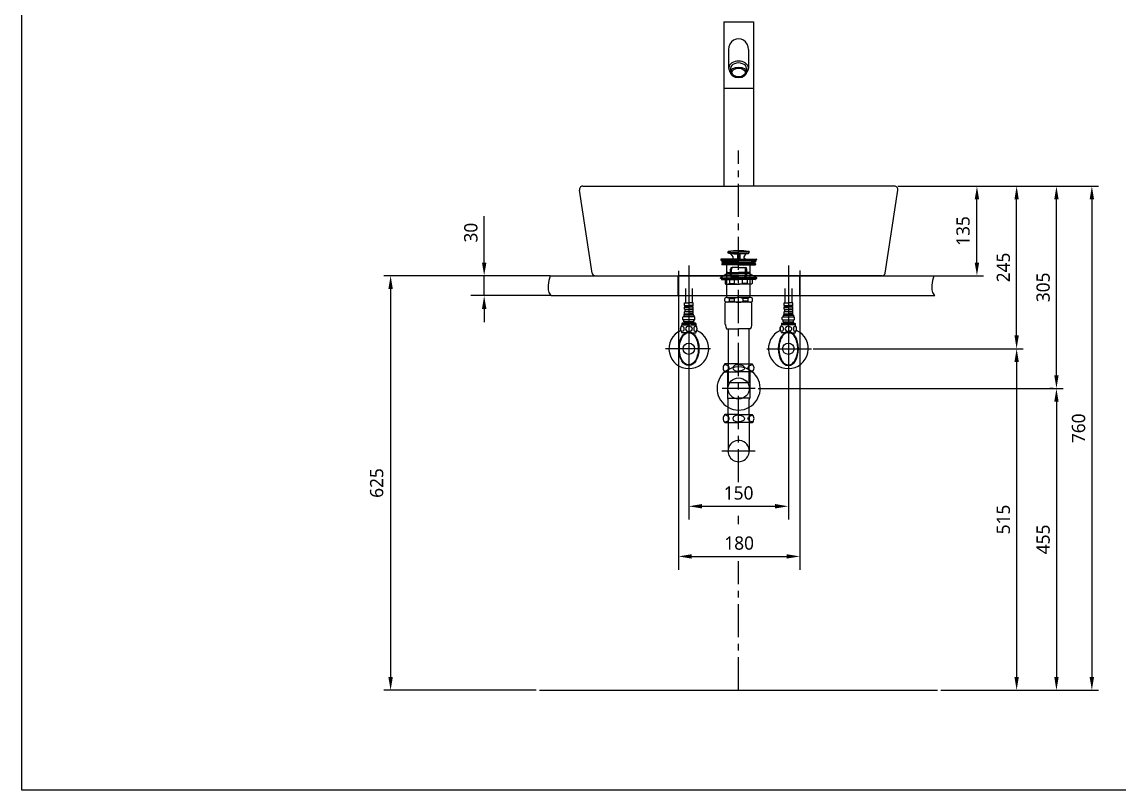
# Model space of a CAD drawing. Extents: x 0 to 5407, y 0 to 2100.
# Drawn here: x 0 to 1653, y 0 to 1158 of the extents above; entities that cross this region are included whole.
import ezdxf

# ---------------------------------------------------------------- set-up
doc = ezdxf.new("R2010")
doc.units = 0
doc.header["$LTSCALE"] = 20
doc.header["$MEASUREMENT"] = 0
doc.linetypes.add('CENTER', pattern=[2, 1.25, -0.25, 0.25, -0.25])
doc.layers.get('0').update_dxf_attribs({"linetype": 'CONTINUOUS'})
doc.layers.get('DEFPOINTS').update_dxf_attribs({"linetype": 'CONTINUOUS'})
for name, color, linetype in [('1', 1, 'CONTINUOUS'), ('3', 3, 'CONTINUOUS'), ('4', 4, 'CONTINUOUS'), ('5', 5, 'CONTINUOUS'), ('6', 6, 'CONTINUOUS'), ('CENTER', 2, 'CENTER'), ('DWG', 7, 'CONTINUOUS')]:
    doc.layers.add(name, color=color, linetype=linetype)
doc.styles.get("Standard").update_dxf_attribs({"font": 'NanumGothic.ttf'})
doc.dimstyles.get("Standard").update_dxf_attribs({"dimtxt": 2.5, "dimasz": 2, "dimexe": 2, "dimexo": 1, "dimgap": 1.5, "dimtad": 1, "dimdec": 0, "dimlfac": 10, "dimrnd": 0.5, "dimzin": 0, "dimdsep": 46, "dimtxsty": 'Standard', "dimcen": 0, "dimclrt": 2, "dimadec": 0, "dimazin": 0, "dimtfac": 1, "dimtdec": 0, "dimtmove": 0, "dimatfit": 3, "dimfxl": 1, "dimtolj": 1, "dimtzin": 0, "dimarcsym": 0})

# ---------------------------------------------------------------- blocks, each defined once
blk = doc.blocks.new('*D18')
at = {"color": 3, "lineweight": -2, "transparency": 16777216}
for p, q in [((1109.8, 605.5), (1569.1, 605.5)), ((1559.1, 585.5), (1559.1, 170.5)), ((1385.1, 150.5), (1569.1, 150.5))]:
    blk.add_line(p, q, dxfattribs=at)
at = {"color": 3, "transparency": 16777216}
for points in [[(1555.8, 585.5), (1562.4, 585.5), (1559.1, 605.5)], [(1555.8, 170.5), (1562.4, 170.5), (1559.1, 150.5)]]:
    blk.add_solid(points, dxfattribs=at)
at = {"layer": 'DEFPOINTS', "color": 0, "transparency": 16777216}
for p in [(1104.8, 605.5), (1380.1, 150.5), (1559.1, 150.5)]:
    blk.add_point(p, dxfattribs=at)
at = {"color": 2, "transparency": 16777216, "insert": (1539.1, 378), "char_height": 20, "attachment_point": 5, "rotation": 90}
blk.add_mtext('\\A1;455', dxfattribs=at)
blk = doc.blocks.new('*D19')
at = {"layer": '1', "color": 3, "lineweight": -2, "transparency": 16777216}
for p, q in [((696.6, 795.5), (696.6, 865.5)), ((795.9, 775.5), (676.6, 775.5)), ((696.6, 745.5), (696.6, 775.5)), ((797.4, 745.5), (676.6, 745.5)), ((696.6, 725.5), (696.6, 705.5))]:
    blk.add_line(p, q, dxfattribs=at)
at = {"layer": '1', "color": 3, "transparency": 16777216}
for points in [[(693.3, 795.5), (700, 795.5), (696.6, 775.5)], [(693.3, 725.5), (700, 725.5), (696.6, 745.5)]]:
    blk.add_solid(points, dxfattribs=at)
at = {"layer": 'DEFPOINTS', "color": 0, "transparency": 16777216}
for p in [(696.6, 775.5), (795.9, 775.5), (797.4, 745.5)]:
    blk.add_point(p, dxfattribs=at)
at = {"layer": '1', "color": 2, "transparency": 16777216, "insert": (676.6, 840.5), "char_height": 20, "attachment_point": 5, "rotation": 90}
blk.add_mtext('\\A1;30', dxfattribs=at)
blk = doc.blocks.new('*D20')
at = {"color": 3, "lineweight": -2, "transparency": 16777216}
for p, q in [((1320.1, 910.5), (1509.1, 910.5)), ((1499.1, 685.5), (1499.1, 890.5)), ((1192.7, 665.5), (1509.1, 665.5))]:
    blk.add_line(p, q, dxfattribs=at)
at = {"color": 3, "transparency": 16777216}
for points in [[(1495.8, 890.5), (1502.4, 890.5), (1499.1, 910.5)], [(1495.8, 685.5), (1502.4, 685.5), (1499.1, 665.5)]]:
    blk.add_solid(points, dxfattribs=at)
at = {"layer": 'DEFPOINTS', "color": 0, "transparency": 16777216}
for p in [(1315.1, 910.5), (1499.1, 910.5), (1187.7, 665.5)]:
    blk.add_point(p, dxfattribs=at)
at = {"color": 2, "transparency": 16777216, "insert": (1479.1, 788), "char_height": 20, "attachment_point": 5, "rotation": 90}
blk.add_mtext('\\A1;245', dxfattribs=at)
blk = doc.blocks.new('*D21')
at = {"color": 3, "lineweight": -2, "transparency": 16777216}
for p, q in [((1005.1, 630.8), (1005.1, 407.9)), ((1155.1, 630.8), (1155.1, 407.9)), ((1025.1, 427.9), (1135.1, 427.9))]:
    blk.add_line(p, q, dxfattribs=at)
at = {"color": 3, "transparency": 16777216}
for points in [[(1025.1, 431.3), (1025.1, 424.6), (1005.1, 427.9)], [(1135.1, 431.3), (1135.1, 424.6), (1155.1, 427.9)]]:
    blk.add_solid(points, dxfattribs=at)
at = {"layer": 'DEFPOINTS', "color": 0, "transparency": 16777216}
for p in [(1005.1, 630.8), (1155.1, 630.8), (1155.1, 427.9)]:
    blk.add_point(p, dxfattribs=at)
at = {"color": 2, "transparency": 16777216, "insert": (1080.1, 447.9), "char_height": 20, "attachment_point": 5}
blk.add_mtext('\\A1;150', dxfattribs=at)
blk = doc.blocks.new('*D42')
at = {"layer": '1', "color": 3, "lineweight": -2, "transparency": 16777216}
for p, q in [((1320.1, 910.5), (1569.1, 910.5)), ((1559.1, 625.5), (1559.1, 890.5)), ((1554.1, 605.5), (1549.1, 605.5))]:
    blk.add_line(p, q, dxfattribs=at)
at = {"layer": '1', "color": 3, "transparency": 16777216}
for points in [[(1555.8, 890.5), (1562.4, 890.5), (1559.1, 910.5)], [(1555.8, 625.5), (1562.4, 625.5), (1559.1, 605.5)]]:
    blk.add_solid(points, dxfattribs=at)
at = {"layer": 'DEFPOINTS', "color": 0, "transparency": 16777216}
for p in [(1315.1, 910.5), (1559.1, 910.5), (1559.1, 605.5)]:
    blk.add_point(p, dxfattribs=at)
at = {"layer": '1', "color": 2, "transparency": 16777216, "insert": (1539.1, 758), "char_height": 20, "attachment_point": 5, "rotation": 90}
blk.add_mtext('\\A1;305', dxfattribs=at)
blk = doc.blocks.new('*D44')
at = {"layer": '3', "color": 3, "lineweight": -2, "transparency": 16777216}
for p, q in [((989.3, 782.7), (989.3, 332.3)), ((1172.4, 783.5), (1172.4, 332.3)), ((1009.3, 352.3), (1152.4, 352.3))]:
    blk.add_line(p, q, dxfattribs=at)
at = {"layer": '3', "color": 3, "transparency": 16777216}
for points in [[(1009.3, 355.6), (1009.3, 349), (989.3, 352.3)], [(1152.4, 355.6), (1152.4, 349), (1172.4, 352.3)]]:
    blk.add_solid(points, dxfattribs=at)
at = {"layer": 'DEFPOINTS', "color": 0, "transparency": 16777216}
for p in [(989.3, 782.7), (1172.4, 783.5), (1172.4, 352.3)]:
    blk.add_point(p, dxfattribs=at)
at = {"layer": '3', "color": 2, "transparency": 16777216, "insert": (1080.9, 372.3), "char_height": 20, "attachment_point": 5}
blk.add_mtext('\\A1;180', dxfattribs=at)
blk = doc.blocks.new('*D45')
at = {"color": 3, "lineweight": -2, "transparency": 16777216}
for p, q in [((1320.1, 910.5), (1449.3, 910.5)), ((1439.3, 795.5), (1439.3, 890.5)), ((1301, 775.5), (1449.3, 775.5))]:
    blk.add_line(p, q, dxfattribs=at)
at = {"color": 3, "transparency": 16777216}
for points in [[(1435.9, 890.5), (1442.6, 890.5), (1439.3, 910.5)], [(1435.9, 795.5), (1442.6, 795.5), (1439.3, 775.5)]]:
    blk.add_solid(points, dxfattribs=at)
at = {"layer": 'DEFPOINTS', "color": 0, "transparency": 16777216}
for p in [(1315.1, 910.5), (1439.3, 910.5), (1296, 775.5)]:
    blk.add_point(p, dxfattribs=at)
at = {"color": 2, "transparency": 16777216, "insert": (1418.4, 843), "char_height": 20, "attachment_point": 5, "rotation": 90}
blk.add_mtext('\\A1;135', dxfattribs=at)
blk = doc.blocks.new('*D48')
at = {"layer": '3', "color": 3, "lineweight": -2, "transparency": 16777216}
for p, q in [((790.9, 775.5), (545.6, 775.5)), ((555.6, 755.5), (555.6, 170.5)), ((775.1, 150.5), (545.6, 150.5))]:
    blk.add_line(p, q, dxfattribs=at)
at = {"layer": '3', "color": 3, "transparency": 16777216}
for points in [[(552.3, 755.5), (559, 755.5), (555.6, 775.5)], [(552.3, 170.5), (559, 170.5), (555.6, 150.5)]]:
    blk.add_solid(points, dxfattribs=at)
at = {"layer": 'DEFPOINTS', "color": 0, "transparency": 16777216}
for p in [(795.9, 775.5), (555.6, 150.5), (780.1, 150.5)]:
    blk.add_point(p, dxfattribs=at)
at = {"layer": '3', "color": 2, "transparency": 16777216, "insert": (534.7, 463), "char_height": 20, "attachment_point": 5, "rotation": 90}
blk.add_mtext('\\A1;625', dxfattribs=at)
blk = doc.blocks.new('*D54')
at = {"layer": '3', "color": 3, "lineweight": -2, "transparency": 16777216}
for p, q in [((1320.1, 910.5), (1622.5, 910.5)), ((1612.5, 890.5), (1612.5, 170.5)), ((1385.1, 150.5), (1622.5, 150.5))]:
    blk.add_line(p, q, dxfattribs=at)
at = {"layer": '3', "color": 3, "transparency": 16777216}
for points in [[(1609.1, 890.5), (1615.8, 890.5), (1612.5, 910.5)], [(1609.1, 170.5), (1615.8, 170.5), (1612.5, 150.5)]]:
    blk.add_solid(points, dxfattribs=at)
at = {"layer": 'DEFPOINTS', "color": 0, "transparency": 16777216}
for p in [(1315.1, 910.5), (1380.1, 150.5), (1612.5, 150.5)]:
    blk.add_point(p, dxfattribs=at)
at = {"layer": '3', "color": 2, "transparency": 16777216, "insert": (1592.5, 545.5), "char_height": 20, "attachment_point": 5, "rotation": 90}
blk.add_mtext('\\A1;760', dxfattribs=at)
blk = doc.blocks.new('A$C7F5A4C09')
at = {"layer": '3'}
for p, q in [((0.5, 185.6), (0.5, 185)), ((0.5, 185), (27.5, 185)), ((0.5, 185), (2.6, 183.5)), ((10.2, 186), (0.9, 186)), ((2.2, 183.3), (2.2, 182)), ((8.5, 183.5), (2.4, 183.5)), ((8.5, 183.5), (27.5, 183.5)), ((27.5, 186), (10.2, 186)), ((12.5, 194.6), (11.3, 196.7)), ((11.4, 196.5), (27.5, 196.5)), ((27.5, 194.6), (12.5, 194.6)), ((15, 194.4), (25.7, 193.7)), ((19.2, 189.7), (16.5, 193.6)), ((17.1, 186), (18.6, 186.8)), ((27.5, 194.6), (25.7, 193.7)), ((25.7, 193.7), (25.7, 186)), ((27, 194.3), (26.5, 187.9)), ((26.8, 186), (26.5, 188)), ((26.5, 188), (27.5, 188)), ((43.6, 196.5), (27.5, 196.5)), ((27.5, 194.6), (42.5, 194.6)), ((27.5, 194.6), (29.2, 193.7)), ((28.4, 188), (27.5, 188)), ((27.5, 186), (44.8, 186)), ((54.5, 185), (27.5, 185)), ((46.5, 183.5), (27.5, 183.5)), ((28, 194.3), (28.4, 187.9)), ((28.2, 186), (28.4, 188)), ((40, 194.4), (29.2, 193.7)), ((29.2, 193.7), (29.2, 186)), ((35.8, 189.7), (38.5, 193.6)), ((37.9, 186), (36.4, 186.8)), ((42.5, 194.6), (43.7, 196.7)), ((44.8, 186), (54.1, 186)), ((46.5, 183.5), (52.6, 183.5)), ((54.5, 185), (52.4, 183.5)), ((52.8, 183.3), (52.8, 182)), ((54.5, 185.6), (54.5, 185)), ((2.2, 179), (2.2, 177.7)), ((27.5, 177.5), (2.4, 177.5)), ((27.5, 181.5), (2.7, 181.5)), ((27.5, 179.5), (2.7, 179.5)), ((10, 146.9), (10, 177.5)), ((10.7, 166), (10, 167.2)), ((10, 166), (27.5, 166)), ((10.7, 163.9), (10.7, 166)), ((15.1, 161), (15.1, 171)), ((16.9, 161), (16.9, 171)), ((27.5, 173.5), (17.6, 173.5)), ((27.5, 181.5), (52.3, 181.5)), ((27.5, 179.5), (52.3, 179.5)), ((27.5, 177.5), (52.6, 177.5)), ((27.5, 173.5), (37.4, 173.5)), ((45, 166), (27.5, 166)), ((38.1, 161), (38.1, 171)), ((39.9, 161), (39.9, 171)), ((44.3, 166), (45, 167.2)), ((44.3, 163.9), (44.3, 166)), ((45, 146.9), (45, 177.5)), ((52.8, 179), (52.8, 177.7)), ((10, 163.9), (0, 157.9)), ((0, 157.9), (27.5, 157.9)), ((0, 156.9), (0, 157.9)), ((10, 156.9), (0, 156.9)), ((1.8, 156.9), (1.8, 155.6)), ((2.3, 155.1), (7.3, 155.1)), ((5, 160.9), (50, 160.9)), ((7.3, 155.1), (27.5, 155.1)), ((7.3, 155.1), (7.3, 149)), ((8.3, 148.4), (7.3, 149)), ((10, 163.9), (27.5, 163.9)), ((45, 156.9), (10, 156.9)), ((14.1, 149), (14.1, 155.1)), ((14.1, 149), (21.5, 149)), ((27.5, 158.5), (17.6, 158.5)), ((21.5, 149), (21.5, 155.1)), ((45, 163.9), (27.5, 163.9)), ((27.5, 158.5), (37.4, 158.5)), ((55, 157.9), (27.5, 157.9)), ((47.7, 155.1), (27.5, 155.1)), ((33.5, 149), (33.5, 155.1)), ((40.9, 149), (33.5, 149)), ((40.9, 149), (40.9, 155.1)), ((45, 163.9), (55, 157.9)), ((45, 156.9), (55, 156.9)), ((46.7, 148.4), (47.7, 149)), ((47.7, 155.1), (47.7, 149)), ((52.7, 155.1), (47.7, 155.1)), ((53.2, 156.9), (53.2, 155.6)), ((55, 156.9), (55, 157.9)), ((8.3, 148.4), (9.7, 148.4)), ((9.7, 148.4), (27.5, 148.4)), ((10, 128), (10, 148.4)), ((45.3, 148.4), (27.5, 148.4)), ((45, 128), (45, 148.4)), ((46.7, 148.4), (45.3, 148.4)), ((6.8, 122.4), (6.8, 126.6)), ((7.5, 87.4), (7.5, 120)), ((27.5, 121), (8.5, 121)), ((10.1, 128), (27.3, 128)), ((13.5, 126.6), (13.5, 122.4)), ((13.5, 126.6), (20.9, 126.6)), ((13.5, 122.4), (20.9, 122.4)), ((20.9, 126.6), (20.9, 122.4)), ((44.9, 121), (27.5, 121)), ((44.9, 128), (27.7, 128)), ((34.1, 126.6), (34.1, 122.4)), ((41.5, 126.6), (34.1, 126.6)), ((41.5, 122.4), (34.1, 122.4)), ((41.5, 126.6), (41.5, 122.4)), ((44.3, 121), (44.9, 121)), ((44.9, 121), (45.3, 121)), ((46.5, 121), (45, 121)), ((47.5, 114.6), (47.5, 120)), ((47.5, 87.4), (47.5, 120)), ((48.2, 122.4), (48.2, 126.6)), ((9.5, 81), (27.5, 81)), ((11.6, 81), (11.6, 0)), ((45.5, 81), (27.5, 81)), ((43.4, 0), (43.4, 81)), ((11.6, 0), (43.4, 0))]:
    blk.add_line(p, q, dxfattribs=at)
for centre, radius, start, end in [((27.5, 78.6), 120, 90, 97.3204), ((27.5, 78.6), 120, 82.6796, 90), ((0.9, 185.6), 0.4, 90, 180), ((2.4, 183.3), 0.2, 90, 180), ((2.7, 182), 0.5, 180, 270), ((12.3, 196.5), 1.1, 97.3204, 169.4262), ((14.9, 192.4), 2, 35.2023, 86.2618), ((17.6, 188.6), 2, 300, 35.2023), ((37.4, 188.6), 2, 144.7977, 240), ((40.1, 192.4), 2, 93.7382, 144.7977), ((42.6, 196.5), 1.1, 10.5738, 82.6796), ((52.3, 182), 0.5, 270, 0), ((52.6, 183.3), 0.2, 0, 90), ((54.1, 185.6), 0.4, 0, 90), ((2.7, 179), 0.5, 90, 180), ((2.4, 177.7), 0.2, 180, 270), ((6, 180.5), 1, 270, 90), ((17.6, 171), 2.5, 90, 180), ((19.4, 171), 2.5, 90, 180), ((35.6, 171), 2.5, 0, 90), ((37.4, 171), 2.5, 0, 90), ((49, 180.5), 1, 90, 270), ((52.3, 179), 0.5, 0, 90), ((52.6, 177.7), 0.2, 270, 0), ((2.3, 155.6), 0.5, 180, 270), ((10.7, 158.6), 10.2, 250.5679, 289.4321), ((17.6, 161), 2.5, 180, 270), ((19.4, 161), 2.5, 180, 270), ((27.3, 177.9), 29.5, 258.5956, 270.3737), ((27.7, 177.9), 29.5, 269.6263, 281.4044), ((35.6, 161), 2.5, 270, 0), ((37.4, 161), 2.5, 270, 0), ((44.3, 158.6), 10.2, 250.5679, 289.4321), ((52.7, 155.6), 0.5, 270, 0), ((10.1, 123.3), 4.7, 43.9409, 136.0591), ((10.1, 125.7), 4.7, 223.9409, 316.0591), ((8.5, 120), 1, 90, 180), ((27, 114.4), 13.6, 89.0643, 116.6472), ((27, 134.6), 13.6, 243.3528, 270.9357), ((28, 114.4), 13.6, 63.3528, 90.9357), ((28, 134.6), 13.6, 269.0643, 296.6472), ((44.9, 123.3), 4.7, 43.9409, 136.0591), ((44.9, 125.7), 4.7, 223.9409, 316.0591), ((46.5, 120), 1, 0, 90), ((20.5, 87.9), 13, 182.42, 212.3), ((34.5, 87.9), 13, 327.7, 357.58)]:
    blk.add_arc(centre, radius, start, end, dxfattribs=at)
blk = doc.blocks.new('*D70')
at = {"color": 3, "lineweight": -2, "transparency": 16777216}
for p, q in [((1192.7, 665.5), (1509.1, 665.5)), ((1499.1, 645.5), (1499.1, 170.5)), ((1385.1, 150.5), (1509.1, 150.5))]:
    blk.add_line(p, q, dxfattribs=at)
at = {"color": 3, "transparency": 16777216}
for points in [[(1495.8, 645.5), (1502.4, 645.5), (1499.1, 665.5)], [(1495.8, 170.5), (1502.4, 170.5), (1499.1, 150.5)]]:
    blk.add_solid(points, dxfattribs=at)
at = {"layer": 'DEFPOINTS', "color": 0, "transparency": 16777216}
for p in [(1187.7, 665.5), (1380.1, 150.5), (1499.1, 150.5)]:
    blk.add_point(p, dxfattribs=at)
at = {"color": 2, "transparency": 16777216, "insert": (1479.1, 408), "char_height": 20, "attachment_point": 5, "rotation": 90}
blk.add_mtext('\\A1;515', dxfattribs=at)

msp = doc.modelspace()

# ---------------------------------------------------------------- linework, layer by layer
at = {"color": 7}
for p, q in [((845.07348, 910.50261), (1080.07348, 910.50261)), ((1315.07348, 910.50261), (1080.07348, 910.50261)), ((859.24637, 779.48613), (840.17789, 904.48613)), ((1300.90059, 779.48613), (1319.96907, 904.48613)), ((864.14196, 775.50261), (1080.07348, 775.50261)), ((1296.005, 775.50261), (1080.07348, 775.50261))]:
    msp.add_line(p, q, dxfattribs=at)
msp.add_lwpolyline([(1171.07348, 775.50261), (1080.07348, 775.50261), (989.07348, 775.50261)])
for centre, start, end in [((845.07348, 905.50261), 90, 191.72977178), ((1315.07348, 905.50261), 348.27022822, 90), ((864.14196, 780.50261), 191.72977178, 270), ((1296.005, 780.50261), 270, 348.27022822)]:
    msp.add_arc(centre, 5, start, end, dxfattribs=at)
at = {"layer": '1'}
for p, q in [((989.07348, 745.50261), (989.07348, 775.50261)), ((1172.44966, 745.50261), (1172.44966, 775.50261)), ((780.07348, 150.50261), (1380.07348, 150.50261))]:
    msp.add_line(p, q, dxfattribs=at)
for points in [[(795.93276, 775.50261), (794.37577, 770.69255), (793.38623, 762.93881), (792.28748, 751.51331), (796.06581, 747.84228), (797.39808, 745.50261)], [(1374.16969, 775.50261), (1372.6127, 770.69255), (1371.62316, 762.93881), (1370.52441, 751.51331), (1374.30274, 747.84228), (1375.63502, 745.50261)]]:
    msp.add_open_spline(points, degree=3, knots=[0.795697532, 0.795697532, 0.795697532, 0.795697532, 2.2002718372, 3.1617295052, 4.1110891985, 4.1110891985, 4.1110891985, 4.1110891985], dxfattribs=at)
at = {"layer": '3'}
msp.add_line((1095.94848, 610.49414), (1095.24848, 610.49414), dxfattribs=at)
at = {"layer": '4'}
for p, q in [((1063.82339, 642.53718), (1059.53189, 642.53718)), ((1059.92339, 630.53718), (1059.53189, 630.53718)), ((1059.92339, 630.53718), (1080.07339, 630.53718)), ((1063.27339, 630.53718), (1063.27339, 590.75706)), ((1080.07339, 642.53718), (1063.82339, 642.53718)), ((1080.07339, 642.53718), (1096.32339, 642.53718)), ((1100.22339, 630.53718), (1080.07339, 630.53718)), ((1096.32339, 642.53718), (1100.61489, 642.53718)), ((1096.87339, 630.53718), (1096.87339, 590.75706)), ((1100.22339, 630.53718), (1100.61489, 630.53718)), ((1104.84843, 605.49841), (1055.29835, 605.49841)), ((1063.27339, 590.75706), (1080.07339, 590.75706)), ((1064.19839, 565.93298), (1064.19839, 589.11218)), ((1096.87339, 590.75706), (1080.07339, 590.75706)), ((1095.94839, 565.93298), (1095.94839, 589.11218)), ((1064.19839, 566.23718), (1059.45394, 566.23718)), ((1079.99544, 566.23718), (1064.19839, 566.23718)), ((1064.19839, 565.93298), (1064.19839, 511.03718)), ((1079.99544, 566.23718), (1080.07339, 566.23718)), ((1080.15134, 566.23718), (1080.07339, 566.23718)), ((1080.15134, 566.23718), (1095.94839, 566.23718)), ((1095.94839, 566.23718), (1100.69284, 566.23718)), ((1095.94839, 565.93298), (1095.94839, 511.03718)), ((1059.45394, 554.23718), (1064.19839, 554.23718)), ((1064.19839, 554.23718), (1079.99544, 554.23718)), ((1095.94839, 554.23718), (1080.15134, 554.23718)), ((1095.94839, 554.23718), (1100.69284, 554.23718)), ((1105.24686, 511.03718), (1054.89992, 511.03718))]:
    msp.add_line(p, q, dxfattribs=at)
for points in [[(1065.87856, 636.53718, 0.1552173896), (1065.28807, 638.3935, 0.1067472438), (1063.22636, 640.28418, 0.0730430096), (1060.4565, 641.4022, 0.0285110883), (1058.72774, 641.71821, 0.05952259)], [(1058.72774, 631.35615, 0.0285110883), (1060.4565, 631.67216, 0.0730430096), (1063.22636, 632.79018, 0.1067472438), (1065.28807, 634.68085, 0.1552173896), (1065.87856, 636.53718, 0.1552173896)], [(1071.79309, 638.27611, 0.3272904533), (1071.79309, 634.79824, 0.1063733853), (1073.81589, 633.00164, 0.0712191074), (1076.51584, 631.94792, 0.0575374245), (1080.07339, 631.53718, 0.0575374245)], [(1080.07339, 641.53718, 0.0575374245), (1076.51584, 641.12643, 0.0712191074), (1073.81589, 640.07271, 0.1063733648), (1071.79309, 638.27611, 0.159482965)], [(1080.07339, 641.53718, -0.0575374245), (1083.63093, 641.12643, -0.0712191074), (1086.33088, 640.07271, -0.1063733648), (1088.35369, 638.27611, -0.159482965)], [(1088.35369, 638.27611, -0.3272904533), (1088.35369, 634.79824, -0.1063733853), (1086.33088, 633.00164, -0.0712191074), (1083.63093, 631.94792, -0.0575374245), (1080.07339, 631.53718, -0.0575374245)], [(1094.26822, 636.53718, -0.1552173896), (1094.85871, 638.3935, -0.1067472438), (1096.92042, 640.28418, -0.0730430096), (1099.69028, 641.4022, -0.0285110883), (1101.41903, 641.71821, -0.05952259)], [(1101.41903, 631.35615, -0.0285110883), (1099.69028, 631.67216, -0.0730430096), (1096.92042, 632.79018, -0.1067472438), (1094.85871, 634.68085, -0.1552173896), (1094.26822, 636.53718, -0.1552173896)], [(1064.19839, 563.22264, 0.0490560615), (1063.14841, 563.98418, 0.0730430096), (1060.37855, 565.1022, 0.0285110883), (1058.64979, 565.41821)], [(1065.80061, 560.23718, 0.1552173896), (1065.21012, 562.0935, 0.0544112033), (1064.25697, 563.17006, 0.0544112033)], [(1080.07339, 565.23698, 0.0587898964), (1076.4379, 564.82643, 0.0712191074), (1073.73794, 563.77271, 0.1063733648), (1071.71514, 561.97611, 0.159482965)], [(1080.07339, 565.23698, -0.0587898964), (1083.70888, 564.82643, -0.0712191074), (1086.40883, 563.77271, -0.1063733648), (1088.43163, 561.97611, -0.159482965)], [(1094.34617, 560.23718, -0.1552173896), (1094.93666, 562.0935, -0.0549498642), (1095.90035, 563.17962, -0.0549498642)], [(1095.94839, 563.22264, -0.0490560615), (1096.99836, 563.98418, -0.0730430096), (1099.76823, 565.1022, -0.0285110883), (1101.49698, 565.41821)], [(1058.64979, 555.05615, 0.0285110883), (1060.37855, 555.37216, 0.0730430096), (1063.14841, 556.49018, 0.0490560615), (1064.19839, 557.25171, 0.0490560615)], [(1064.25874, 557.3059, 0.0543209027), (1065.21012, 558.38085, 0.1552173896), (1065.80061, 560.23718)], [(1071.71514, 561.97611, 0.3272904533), (1071.71514, 558.49824, 0.1063733853), (1073.73794, 556.70164, 0.0712191074), (1076.4379, 555.64792, 0.0575374245), (1079.99544, 555.23718, 0.0575374245)], [(1088.43164, 561.97611, -0.3272904533), (1088.43163, 558.49824, -0.1063733853), (1086.40883, 556.70164, -0.0712191074), (1083.70888, 555.64792, -0.0575374245), (1080.15134, 555.23718, -0.0575374245)], [(1095.89231, 557.30203, -0.0545390364), (1094.93666, 558.38085, -0.1552173896), (1094.34617, 560.23718)], [(1101.49698, 555.05615, -0.0285110883), (1099.76823, 555.37216, -0.0730430096), (1096.99836, 556.49018, -0.0490560615), (1095.94839, 557.25171, -0.0490560615)]]:
    msp.add_lwpolyline(points, format="xyb", dxfattribs=at)
msp.add_circle((1080.07339, 605.53718), 16, dxfattribs=at)
for centre, radius, start, end in [((1080.07339, 605.53718), 32.5, 129.44707923, 240.76048697), ((1064.82339, 636.53718), 8, 131.40962211, 228.59037789), ((1080.07339, 605.53718), 32.5, 50.55292077, 129.44707923), ((1080.07339, 605.53718), 32.5, 299.23951303, 50.55292077), ((1095.32339, 636.53718), 8, 311.40962211, 48.59037789), ((1063.27339, 589.11218), 0.925, 0, 58.70258778), ((1096.87339, 589.11218), 0.925, 121.29741222, 180), ((1095.87339, 590.75706), 1, 301.29741222, 0), ((1064.74544, 560.23718), 8, 131.40962211, 228.59037789), ((1080.07339, 605.53718), 32.5, 240.76048697, 299.23951303), ((1095.40134, 560.23718), 8, 311.40962211, 48.59037789), ((1080.07339, 511.16218), 16, 7.1666434, 180), ((1080.07339, 511.16218), 16, 172.8333566, 7.1666434)]:
    msp.add_arc(centre, radius, start, end, dxfattribs=at)
at = {"layer": '5'}
for p, q in [((795.93276, 775.50261), (1374.16969, 775.50261)), ((797.39808, 745.50261), (1375.63502, 745.50261))]:
    msp.add_line(p, q, dxfattribs=at)
at = {"layer": '5', "color": 212}
msp.add_lwpolyline([(0, 2100), (3100, 2100), (3100, 0), (0, 0)], close=True, dxfattribs=at)
at = {"layer": '6'}
for p, q in [((1005.07348, 790.89974), (1005.07348, 630.83988)), ((1155.07348, 790.89974), (1155.07348, 630.83988)), ((999.82348, 756.30106), (999.82348, 734.59841)), ((1010.32348, 756.30106), (1010.32348, 734.59841)), ((1149.82348, 756.30106), (1149.82348, 734.59841)), ((1160.32348, 756.30106), (1160.32348, 734.59841)), ((998.57348, 734.59841), (1005.07348, 734.59841)), ((998.57348, 730.76998), (998.57348, 734.59841)), ((998.57348, 730.76998), (1005.07348, 730.76998)), ((998.57348, 730.76998), (999.07348, 730.26998)), ((998.57348, 727.92684), (999.07348, 728.42684)), ((998.57348, 727.92684), (1005.07348, 727.92684)), ((998.57348, 725.26998), (998.57348, 727.92684)), ((999.07348, 730.26998), (1005.07348, 730.26998)), ((999.07348, 728.42684), (999.07348, 730.26998)), ((999.07348, 728.42684), (1005.07348, 728.42684)), ((1011.57348, 734.59841), (1005.07348, 734.59841)), ((1011.57348, 730.76998), (1005.07348, 730.76998)), ((1011.07348, 730.26998), (1005.07348, 730.26998)), ((1011.07348, 728.42684), (1005.07348, 728.42684)), ((1011.57348, 727.92684), (1005.07348, 727.92684)), ((1011.57348, 730.76998), (1011.07348, 730.26998)), ((1011.07348, 728.42684), (1011.07348, 730.26998)), ((1011.57348, 727.92684), (1011.07348, 728.42684)), ((1011.57348, 730.76998), (1011.57348, 734.59841)), ((1011.57348, 725.26998), (1011.57348, 727.92684)), ((1148.57348, 734.59841), (1155.07348, 734.59841)), ((1148.57348, 730.76998), (1148.57348, 734.59841)), ((1148.57348, 730.76998), (1155.07348, 730.76998)), ((1148.57348, 730.76998), (1149.07348, 730.26998)), ((1148.57348, 727.92684), (1149.07348, 728.42684)), ((1148.57348, 727.92684), (1155.07348, 727.92684)), ((1148.57348, 725.26998), (1148.57348, 727.92684)), ((1149.07348, 730.26998), (1155.07348, 730.26998)), ((1149.07348, 728.42684), (1149.07348, 730.26998)), ((1149.07348, 728.42684), (1155.07348, 728.42684)), ((1161.57348, 734.59841), (1155.07348, 734.59841)), ((1161.57348, 730.76998), (1155.07348, 730.76998)), ((1161.07348, 730.26998), (1155.07348, 730.26998)), ((1161.07348, 728.42684), (1155.07348, 728.42684)), ((1161.57348, 727.92684), (1155.07348, 727.92684)), ((1161.57348, 730.76998), (1161.07348, 730.26998)), ((1161.07348, 728.42684), (1161.07348, 730.26998)), ((1161.57348, 727.92684), (1161.07348, 728.42684)), ((1161.57348, 730.76998), (1161.57348, 734.59841)), ((1161.57348, 725.26998), (1161.57348, 727.92684)), ((995.97348, 709.34841), (995.97348, 712.84841)), ((1013.67348, 713.34841), (996.47348, 713.34841)), ((1012.67348, 716.09841), (997.47348, 716.09841)), ((997.47348, 716.09841), (997.47348, 713.34841)), ((998.07348, 716.09841), (998.07348, 717.29841)), ((1000.82348, 717.59841), (998.37348, 717.59841)), ((998.57348, 725.26998), (1005.07348, 725.26998)), ((998.57348, 725.26998), (999.07348, 724.76998)), ((999.07348, 721.59841), (998.57348, 721.09841)), ((1005.07348, 721.09841), (998.57348, 721.09841)), ((998.57348, 718.09841), (998.57348, 721.09841)), ((998.57348, 718.09841), (1005.07348, 718.09841)), ((999.07348, 724.76998), (999.07348, 721.59841)), ((999.07348, 724.76998), (1005.07348, 724.76998)), ((999.07348, 721.59841), (1005.07348, 721.59841)), ((1011.77348, 717.59841), (999.07348, 717.59841)), ((1000.82348, 717.59841), (1000.82348, 718.09841)), ((1011.57348, 725.26998), (1005.07348, 725.26998)), ((1011.07348, 724.76998), (1005.07348, 724.76998)), ((1011.07348, 721.59841), (1005.07348, 721.59841)), ((1005.07348, 721.09841), (1011.57348, 721.09841)), ((1011.57348, 718.09841), (1005.07348, 718.09841)), ((1009.32348, 717.59841), (1009.32348, 718.09841)), ((1011.57348, 725.26998), (1011.07348, 724.76998)), ((1011.07348, 724.76998), (1011.07348, 721.59841)), ((1011.07348, 721.59841), (1011.57348, 721.09841)), ((1011.57348, 718.09841), (1011.57348, 721.09841)), ((1012.07348, 716.09841), (1012.07348, 717.29841)), ((1012.07348, 716.09841), (1012.07348, 717.29841)), ((1012.67348, 716.09841), (1012.67348, 713.34841)), ((1014.17348, 709.34841), (1014.17348, 712.84841)), ((1145.97348, 709.34841), (1145.97348, 712.84841)), ((1146.47348, 713.34841), (1163.67348, 713.34841)), ((1147.47348, 716.09841), (1162.67348, 716.09841)), ((1147.47348, 716.09841), (1147.47348, 713.34841)), ((1148.07348, 716.09841), (1148.07348, 717.29841)), ((1148.07348, 716.09841), (1148.07348, 717.29841)), ((1148.37348, 717.59841), (1161.07348, 717.59841)), ((1148.57348, 725.26998), (1155.07348, 725.26998)), ((1148.57348, 725.26998), (1149.07348, 724.76998)), ((1149.07348, 721.59841), (1148.57348, 721.09841)), ((1155.07348, 721.09841), (1148.57348, 721.09841)), ((1148.57348, 718.09841), (1148.57348, 721.09841)), ((1148.57348, 718.09841), (1155.07348, 718.09841)), ((1149.07348, 724.76998), (1155.07348, 724.76998)), ((1149.07348, 724.76998), (1149.07348, 721.59841)), ((1149.07348, 721.59841), (1155.07348, 721.59841)), ((1150.82348, 717.59841), (1150.82348, 718.09841)), ((1161.57348, 725.26998), (1155.07348, 725.26998)), ((1161.07348, 724.76998), (1155.07348, 724.76998)), ((1161.07348, 721.59841), (1155.07348, 721.59841)), ((1155.07348, 721.09841), (1161.57348, 721.09841)), ((1161.57348, 718.09841), (1155.07348, 718.09841)), ((1159.32348, 717.59841), (1159.32348, 718.09841)), ((1159.32348, 717.59841), (1161.77348, 717.59841)), ((1161.57348, 725.26998), (1161.07348, 724.76998)), ((1161.07348, 724.76998), (1161.07348, 721.59841)), ((1161.07348, 721.59841), (1161.57348, 721.09841)), ((1161.57348, 718.09841), (1161.57348, 721.09841)), ((1162.07348, 716.09841), (1162.07348, 717.29841)), ((1162.67348, 716.09841), (1162.67348, 713.34841)), ((1164.17348, 709.34841), (1164.17348, 712.84841)), ((995.07348, 704.09841), (994.57348, 703.59841)), ((994.57348, 703.59841), (1005.07348, 703.59841)), ((994.57348, 703.59841), (994.57348, 701.49841)), ((994.57348, 701.49841), (1015.57348, 701.49841)), ((1015.07348, 704.09841), (995.07348, 704.09841)), ((1013.67348, 708.84841), (996.47348, 708.84841)), ((997.47348, 706.09841), (997.47348, 708.84841)), ((1012.67348, 706.09841), (997.47348, 706.09841)), ((998.07348, 706.09841), (998.07348, 704.59841)), ((1005.07348, 704.09841), (999.62348, 704.09841)), ((1015.57348, 703.59841), (1005.07348, 703.59841)), ((1008.57348, 703.59841), (1015.57348, 703.59841)), ((1012.07348, 706.09841), (1012.07348, 704.59841)), ((1012.07348, 706.09841), (1012.07348, 704.59841)), ((1012.67348, 706.09841), (1012.67348, 708.84841)), ((1015.07348, 704.09841), (1015.57348, 703.59841)), ((1015.57348, 703.59841), (1015.57348, 701.49841)), ((1145.07348, 704.09841), (1144.57348, 703.59841)), ((1144.57348, 703.59841), (1155.07348, 703.59841)), ((1144.57348, 703.59841), (1144.57348, 701.49841)), ((1151.57348, 703.59841), (1144.57348, 703.59841)), ((1165.57348, 701.49841), (1144.57348, 701.49841)), ((1145.07348, 704.09841), (1165.07348, 704.09841)), ((1146.47348, 708.84841), (1163.67348, 708.84841)), ((1147.47348, 706.09841), (1147.47348, 708.84841)), ((1147.47348, 706.09841), (1162.67348, 706.09841)), ((1148.07348, 706.09841), (1148.07348, 704.59841)), ((1148.07348, 706.09841), (1148.07348, 704.59841)), ((1155.07348, 704.09841), (1160.52348, 704.09841)), ((1165.57348, 703.59841), (1155.07348, 703.59841)), ((1162.07348, 706.09841), (1162.07348, 704.59841)), ((1162.67348, 706.09841), (1162.67348, 708.84841)), ((1165.07348, 704.09841), (1165.57348, 703.59841)), ((1165.57348, 703.59841), (1165.57348, 701.49841)), ((1005.07348, 689.49841), (994.57348, 689.49841)), ((1005.07348, 689.49841), (995.11419, 689.49841)), ((1005.07348, 689.49841), (1015.57348, 689.49841)), ((1155.07348, 689.49841), (1144.57348, 689.49841)), ((1155.07348, 689.49841), (1165.03277, 689.49841)), ((1155.07348, 689.49841), (1165.57348, 689.49841)), ((1037.70005, 665.49841), (970.10435, 665.49841)), ((1122.44691, 665.49841), (1190.04261, 665.49841))]:
    msp.add_line(p, q, dxfattribs=at)
for centre in [(1005.07348, 665.49841), (1155.07348, 665.49841)]:
    msp.add_circle(centre, 8.61509, dxfattribs=at)
for centre, radius, start, end in [((996.47348, 712.84841), 0.5, 90, 180), ((998.37348, 717.29841), 0.3, 90, 180), ((1011.77348, 717.29841), 0.3, 0, 90), ((1013.67348, 712.84841), 0.5, 0, 90), ((1146.47348, 712.84841), 0.5, 90, 180), ((1148.37348, 717.29841), 0.3, 90, 180), ((1161.77348, 717.29841), 0.3, 0, 90), ((1163.67348, 712.84841), 0.5, 0, 90), ((1002.57348, 695.49841), 10, 143.13010235, 216.86989765), ((996.47348, 709.34841), 0.5, 180, 270), ((997.57348, 704.59841), 0.5, 270, 360), ((1011.57348, 704.59841), 0.5, 270, 360), ((1012.57348, 704.59841), 0.5, 180, 270), ((1013.67348, 709.34841), 0.5, 270, 0), ((1007.57348, 695.49841), 10, 323.13010235, 36.86989765), ((1152.57348, 695.49841), 10, 143.13010235, 216.86989765), ((1146.47348, 709.34841), 0.5, 180, 270), ((1147.57348, 704.59841), 0.5, 270, 360), ((1148.57348, 704.59841), 0.5, 180, 270), ((1162.57348, 704.59841), 0.5, 180, 270), ((1163.67348, 709.34841), 0.5, 270, 0), ((1157.57348, 695.49841), 10, 323.13010235, 36.86989765), ((1005.07348, 665.49841), 30, 113.91725115, 66.08274885), ((1155.07348, 665.49841), 30, 113.91725115, 66.08274885)]:
    msp.add_arc(centre, radius, start, end, dxfattribs=at)
for centre, major_axis, ratio in [((995.11419, 695.49841), (0, 4), 0.612372458), ((1145.11419, 695.49841), (0, 4), 0.612372458), ((1005.07348, 665.49841), (0, 25.5), 0.5965287665)]:
    msp.add_ellipse(centre, major_axis=major_axis, ratio=ratio, dxfattribs=at)
for centre in [(1005.07348, 695.49841), (1155.07348, 695.49841)]:
    msp.add_ellipse(centre, major_axis=(4.89898, 0), ratio=0.8164966106, start_param=1.5707962113, end_param=4.7123887139, dxfattribs=at)
at = {"layer": '6', "extrusion": (0, 0, -1)}
for centre in [(1005.07348, 695.49841), (1155.07348, 695.49841)]:
    msp.add_ellipse(centre, major_axis=(-4.89898, 0), ratio=0.8164966106, start_param=1.5707962113, end_param=4.7123887139, dxfattribs=at)
for centre, major_axis, ratio in [((1015.03277, 695.49841), (0, 4), 0.612372458), ((1165.03277, 695.49841), (0, 4), 0.612372458), ((1155.07348, 665.49841), (0, 25.5), 0.5965287665)]:
    msp.add_ellipse(centre, major_axis=major_axis, ratio=ratio, dxfattribs=at)
at = {"layer": '6'}
for points in [[(1005.07348, 689.99841), (1002.99309, 689.99841), (1000.89334, 689.1893), (996.99711, 685.94425), (995.22489, 683.50412), (992.49904, 677.47541), (991.54737, 673.896), (990.69697, 666.38086), (990.79829, 662.45113), (992.03019, 655.09371), (993.16068, 651.67217), (996.17311, 646.08296), (998.05098, 643.92573), (1002.05612, 641.28339), (1004.16164, 640.78181), (1008.31714, 641.38361), (1010.39889, 642.50646), (1014.1501, 646.33846), (1015.79883, 649.04257), (1018.21322, 655.46394), (1018.97799, 659.17319), (1019.43966, 666.78762), (1019.13652, 670.68689), (1017.53368, 677.8293), (1016.23412, 681.06602), (1012.96323, 686.1728), (1010.9995, 688.03156), (1007.68179, 689.68373), (1006.37628, 689.99841), (1005.07348, 689.99841)], [(1155.07348, 689.99841), (1157.15387, 689.99841), (1159.25362, 689.1893), (1163.14985, 685.94425), (1164.92207, 683.50412), (1167.64792, 677.47541), (1168.59959, 673.896), (1169.44999, 666.38086), (1169.34867, 662.45113), (1168.11677, 655.09371), (1166.98628, 651.67217), (1163.97386, 646.08296), (1162.09598, 643.92573), (1158.09084, 641.28339), (1155.98532, 640.78181), (1151.82982, 641.38361), (1149.74807, 642.50646), (1145.99686, 646.33846), (1144.34813, 649.04257), (1141.93375, 655.46394), (1141.16897, 659.17319), (1140.7073, 666.78762), (1141.01044, 670.68689), (1142.61328, 677.8293), (1143.91284, 681.06602), (1147.18373, 686.1728), (1149.14746, 688.03156), (1152.46517, 689.68373), (1153.77069, 689.99841), (1155.07348, 689.99841)]]:
    msp.add_open_spline(points, degree=3, knots=[0, 0, 0, 0, 0.4611097388, 0.4611097388, 0.9222194776, 0.9222194776, 1.3833292164, 1.3833292164, 1.8444389553, 1.8444389553, 2.3055486941, 2.3055486941, 2.7666584329, 2.7666584329, 3.2277681717, 3.2277681717, 3.6888779105, 3.6888779105, 4.1499876493, 4.1499876493, 4.6110973881, 4.6110973881, 5.072207127, 5.072207127, 5.5333168658, 5.5333168658, 5.9944266046, 5.9944266046, 6.2831853072, 6.2831853072, 6.2831853072, 6.2831853072], dxfattribs=at)
at = {"layer": 'CENTER', "color": 2, "linetype": 'CENTER', "ltscale": 2}
for p, q in [((1080.07348, 464.25239), (1080.07348, 964.45546)), ((1080.07348, 401.11588), (1080.07348, 413.52375)), ((1080.07348, 150.50261), (1080.07348, 345.30601))]:
    msp.add_line(p, q, dxfattribs=at)
at = {"layer": 'DWG'}
for p, q in [((1057.57348, 1158.24583), (1080.07348, 1158.24583)), ((1057.57348, 1158.24583), (1057.57348, 910.50261)), ((1080.07348, 1158.24583), (1102.57348, 1158.24583)), ((1102.57348, 1158.24583), (1102.57348, 910.50261)), ((1065.07348, 1116.74583), (1065.07348, 1088.22537)), ((1095.07348, 1116.74583), (1095.07348, 1088.22537)), ((1068.07348, 1088.22537), (1068.07348, 1082.07843)), ((1092.07348, 1088.22537), (1092.07348, 1082.07843)), ((1057.57348, 1058.24583), (1102.57348, 1058.24583))]:
    msp.add_line(p, q, dxfattribs=at)
for centre, major_axis, ratio, start_param, end_param in [((1080.07348, 1116.74583), (0, 15.96267), 0.9396926208, 4.7123889804, 7.853981634), ((1080.07348, 1088.22537), (-15, 0), 0.7306506538, 2.4960966921, 6.9286812687), ((1080.07348, 1088.22537), (-12, 0), 0.67984013, 3.1415926536, 6.2831853072)]:
    msp.add_ellipse(centre, major_axis=major_axis, ratio=ratio, start_param=start_param, end_param=end_param, dxfattribs=at)
for major_axis, ratio in [((-12, 0), 0.67984013), ((-10, 0), 0.6462369755)]:
    msp.add_ellipse((1080.07348, 1082.07843), major_axis=major_axis, ratio=ratio, dxfattribs=at)

# ---------------------------------------------------------------- block references
at = {"layer": '3'}
msp.add_blockref('A$C7F5A4C09', (1052.57348, 614.59702), dxfattribs=at)

# ---------------------------------------------------------------- dimensions: what is measured, and where the dimension line sits
for base, p1, p2, picture, middle in [((1499.09949, 910.50261), (1187.70005, 665.49841), (1315.07348, 910.50261), '*D20', (1479.09949, 788.00051)), ((1499.09949, 150.50261), (1187.70005, 665.49841), (1380.07348, 150.50261), '*D70', (1479.09949, 408.00051)), ((1559.09949, 150.50261), (1104.84843, 605.49841), (1380.07348, 150.50261), '*D18', (1539.09949, 378.00051))]:
    dim = msp.add_linear_dim(base=base, p1=p1, p2=p2, angle=90, dimstyle='Standard', override={"dimtxt": 20, "dimasz": 20, "dimexe": 10, "dimexo": 5, "dimgap": 10, "dimdec": 4, "dimlfac": 1, "dimzin": 8, "dimclrd": 3, "dimclre": 3, "dimtdec": 4})
    dim.commit()
    dim.dimension.update_dxf_attribs({"geometry": picture, "text_midpoint": middle})
at = {"color": 7}
dim = msp.add_linear_dim(base=(1439.28293, 910.50261), p1=(1296.005, 775.50261), p2=(1315.07348, 910.50261), angle=90, dimstyle='Standard', override={"dimtxt": 20, "dimasz": 20, "dimexe": 10, "dimexo": 5, "dimgap": 10, "dimdec": 4, "dimlfac": 1, "dimzin": 8, "dimclrd": 3, "dimclre": 3, "dimtdec": 4}, dxfattribs=at)
dim.commit()
dim.dimension.update_dxf_attribs({"geometry": '*D45', "text_midpoint": (1418.38164, 843.00261)})
dim = msp.add_linear_dim(base=(1155.07348, 427.91793), p1=(1005.07348, 630.83988), p2=(1155.07348, 630.83988), dimstyle='Standard', override={"dimtxt": 20, "dimasz": 20, "dimexe": 20, "dimexo": 0, "dimgap": 10, "dimdec": 4, "dimlfac": 1, "dimzin": 8, "dimclrd": 3, "dimclre": 3, "dimtdec": 4})
dim.commit()
dim.dimension.update_dxf_attribs({"geometry": '*D21', "text_midpoint": (1080.07348, 447.91793)})
at = {"layer": '1'}
for base, p1, p2, override, picture, middle in [((1559.09949, 910.50261), (1559.09949, 605.49841), (1315.07348, 910.50261), {"dimtxt": 20, "dimasz": 20, "dimexe": 10, "dimexo": 5, "dimgap": 10, "dimdec": 4, "dimlfac": 1, "dimzin": 8, "dimclrd": 3, "dimclre": 3, "dimtdec": 4}, '*D42', (1539.09949, 758.00051)), ((696.64551, 775.50261), (797.39808, 745.50261), (795.93276, 775.50261), {"dimtxt": 20, "dimasz": 20, "dimexe": 20, "dimexo": 0, "dimgap": 10, "dimdec": 4, "dimlfac": 1, "dimzin": 8, "dimclrd": 3, "dimclre": 3, "dimtdec": 4}, '*D19', (676.64551, 840.50261))]:
    dim = msp.add_linear_dim(base=base, p1=p1, p2=p2, angle=90, dimstyle='Standard', override=override, dxfattribs=at)
    dim.commit()
    dim.dimension.update_dxf_attribs({"geometry": picture, "text_midpoint": middle})
at = {"layer": '3'}
dim = msp.add_linear_dim(base=(1612.46122, 150.50261), p1=(1315.07348, 910.50261), p2=(1380.07348, 150.50261), angle=90, dimstyle='Standard', override={"dimtxt": 20, "dimasz": 20, "dimexe": 10, "dimexo": 5, "dimgap": 10, "dimdec": 4, "dimlfac": 1, "dimzin": 8, "dimclrd": 3, "dimclre": 3, "dimtdec": 4}, dxfattribs=at)
dim.commit()
dim.dimension.update_dxf_attribs({"geometry": '*D54', "text_midpoint": (1612.46122, 545.50261), "dimtype": 160})
dim = msp.add_linear_dim(base=(1172.44966, 352.28678), p1=(989.30573, 782.72418), p2=(1172.44966, 783.53801), text='180', dimstyle='Standard', override={"dimtxt": 20, "dimasz": 20, "dimexe": 20, "dimexo": 0, "dimgap": 10, "dimdec": 4, "dimlfac": 1, "dimzin": 8, "dimclrd": 3, "dimclre": 3, "dimtdec": 4}, dxfattribs=at)
dim.commit()
dim.dimension.update_dxf_attribs({"geometry": '*D44', "text_midpoint": (1080.87769, 372.28678)})
dim = msp.add_linear_dim(base=(555.62935, 150.50261), p1=(795.93276, 775.50261), p2=(780.07348, 150.50261), angle=90, dimstyle='Standard', override={"dimtxt": 20, "dimasz": 20, "dimexe": 10, "dimexo": 5, "dimgap": 10, "dimdec": 4, "dimlfac": 1, "dimzin": 8, "dimclrd": 3, "dimclre": 3, "dimtdec": 4}, dxfattribs=at)
dim.commit()
dim.dimension.update_dxf_attribs({"geometry": '*D48', "text_midpoint": (534.74236, 463.00261)})

doc.saveas('drawing.dxf')
